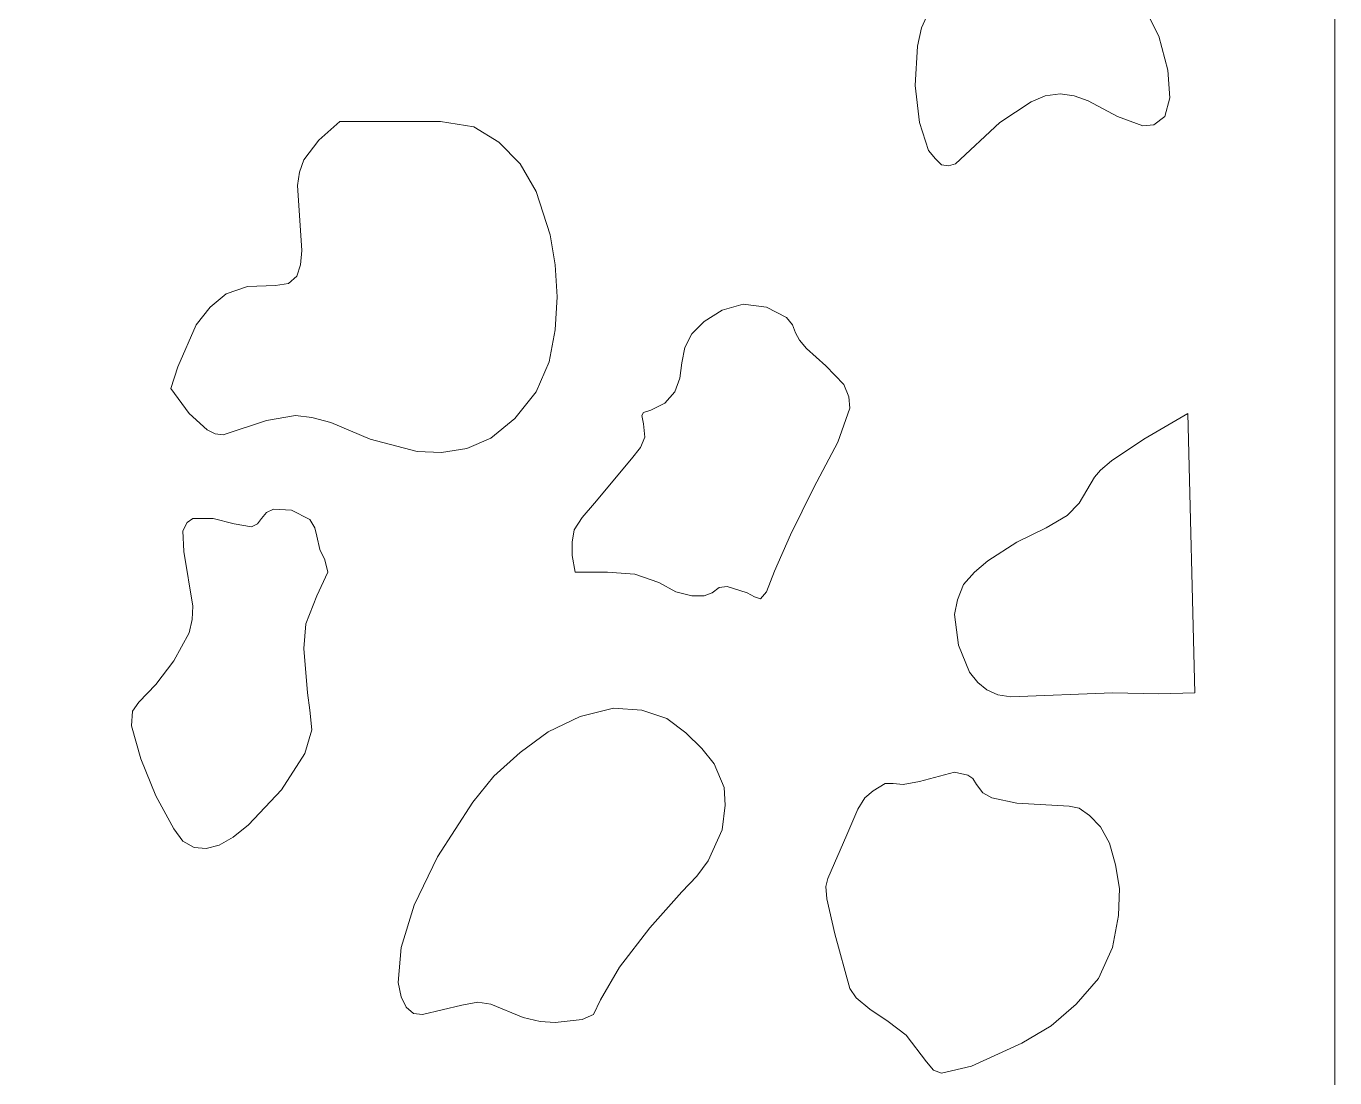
# Model space of a CAD drawing. Header units: centimetres. Extents: x 14.6 to 27.5, y -9.5 to 9.4.
# Drawn here: x 17.887 to 20.903, y -7.201 to -4.777 of the extents above; entities that cross this region are included whole.
import ezdxf

# ---------------------------------------------------------------- set-up
doc = ezdxf.new("R2010")
doc.units = ezdxf.units.CM
doc.header["$MEASUREMENT"] = 0
doc.layers.add('layer 1', color=7, linetype='Continuous')

msp = doc.modelspace()

# ---------------------------------------------------------------- linework, layer by layer
at = {"layer": 'layer 1', "color": 7, "lineweight": 9}
for points, knots in [([(20.90325, -9.49904), (20.90325, -9.49904), (14.60139, -9.50001), (14.60139, -9.50001), (14.60139, -9.50001), (14.60139, -9.50001), (14.60139, 9.40559), (14.60139, 9.40559), (14.60139, 9.40559), (14.60139, 9.40559), (20.90325, 9.40559), (20.90325, 9.40559), (20.90325, 9.40559), (20.90325, 9.40559), (20.90325, -9.49904), (20.90325, -9.49904)], [0, 0, 0, 0, 0.2, 0.2, 0.2, 0.2, 0.4, 0.4, 0.4, 0.4, 0.6, 0.6, 0.6, 0.6, 1, 1, 1, 1]), ([(20.02904, -5.09419), (20.02904, -5.09419), (20.13127, -4.99908), (20.13127, -4.99908), (20.13127, -4.99908), (20.13127, -4.99908), (20.20304, -4.95162), (20.20304, -4.95162), (20.20304, -4.95162), (20.20304, -4.95162), (20.2356, -4.93729), (20.2356, -4.93729), (20.2356, -4.93729), (20.2356, -4.93729), (20.27026, -4.93264), (20.27026, -4.93264), (20.27026, -4.93264), (20.27026, -4.93264), (20.30282, -4.93729), (20.30282, -4.93729), (20.30282, -4.93729), (20.30282, -4.93729), (20.33503, -4.9493), (20.33503, -4.9493), (20.33503, -4.9493), (20.33503, -4.9493), (20.4026, -4.98494), (20.4026, -4.98494), (20.4026, -4.98494), (20.4026, -4.98494), (20.46037, -5.00625), (20.46037, -5.00625), (20.46037, -5.00625), (20.46037, -5.00625), (20.48592, -5.00392), (20.48592, -5.00392), (20.48592, -5.00392), (20.48592, -5.00392), (20.51148, -4.98494), (20.51148, -4.98494), (20.51148, -4.98494), (20.51148, -4.98494), (20.52303, -4.94213), (20.52303, -4.94213), (20.52303, -4.94213), (20.52303, -4.94213), (20.51848, -4.87801), (20.51848, -4.87801), (20.51848, -4.87801), (20.51848, -4.87801), (20.49748, -4.79956), (20.49748, -4.79956), (20.49748, -4.79956), (20.49748, -4.79956), (20.45791, -4.72111), (20.45791, -4.72111), (20.45791, -4.72111), (20.45791, -4.72111), (20.40715, -4.6475), (20.40715, -4.6475), (20.40715, -4.6475), (20.40715, -4.6475), (20.37704, -4.61651), (20.37704, -4.61651), (20.37704, -4.61651), (20.37704, -4.61651), (20.34203, -4.59269), (20.34203, -4.59269), (20.34203, -4.59269), (20.34203, -4.59269), (20.30492, -4.57622), (20.30492, -4.57622), (20.30492, -4.57622), (20.30492, -4.57622), (20.26781, -4.56653), (20.26781, -4.56653), (20.26781, -4.56653), (20.26781, -4.56653), (20.22615, -4.57138), (20.22615, -4.57138), (20.22615, -4.57138), (20.22615, -4.57138), (20.18203, -4.58319), (20.18203, -4.58319), (20.18203, -4.58319), (20.18203, -4.58319), (20.10326, -4.62135), (20.10326, -4.62135), (20.10326, -4.62135), (20.10326, -4.62135), (20.04059, -4.65932), (20.04059, -4.65932), (20.04059, -4.65932), (20.04059, -4.65932), (19.99893, -4.69729), (19.99893, -4.69729), (19.99893, -4.69729), (19.99893, -4.69729), (19.96882, -4.74009), (19.96882, -4.74009), (19.96882, -4.74009), (19.96882, -4.74009), (19.95027, -4.78058), (19.95027, -4.78058), (19.95027, -4.78058), (19.95027, -4.78058), (19.94116, -4.82319), (19.94116, -4.82319), (19.94116, -4.82319), (19.94116, -4.82319), (19.93626, -4.91365), (19.93626, -4.91365), (19.93626, -4.91365), (19.93626, -4.91365), (19.94571, -4.99908), (19.94571, -4.99908), (19.94571, -4.99908), (19.94571, -4.99908), (19.96672, -5.06319), (19.96672, -5.06319), (19.96672, -5.06319), (19.96672, -5.06319), (19.98282, -5.08237), (19.98282, -5.08237), (19.98282, -5.08237), (19.98282, -5.08237), (19.99683, -5.09651), (19.99683, -5.09651), (19.99683, -5.09651), (19.99683, -5.09651), (20.01293, -5.09884), (20.01293, -5.09884), (20.01293, -5.09884), (20.01293, -5.09884), (20.02904, -5.09419), (20.02904, -5.09419)], [0, 0, 0, 0, 0.0285714, 0.0285714, 0.0285714, 0.0285714, 0.0571429, 0.0571429, 0.0571429, 0.0571429, 0.0857143, 0.0857143, 0.0857143, 0.0857143, 0.1142857, 0.1142857, 0.1142857, 0.1142857, 0.1428571, 0.1428571, 0.1428571, 0.1428571, 0.1714286, 0.1714286, 0.1714286, 0.1714286, 0.2, 0.2, 0.2, 0.2, 0.2285714, 0.2285714, 0.2285714, 0.2285714, 0.2571429, 0.2571429, 0.2571429, 0.2571429, 0.2857143, 0.2857143, 0.2857143, 0.2857143, 0.3142857, 0.3142857, 0.3142857, 0.3142857, 0.3428571, 0.3428571, 0.3428571, 0.3428571, 0.3714286, 0.3714286, 0.3714286, 0.3714286, 0.4, 0.4, 0.4, 0.4, 0.4285714, 0.4285714, 0.4285714, 0.4285714, 0.4571429, 0.4571429, 0.4571429, 0.4571429, 0.4857143, 0.4857143, 0.4857143, 0.4857143, 0.5142857, 0.5142857, 0.5142857, 0.5142857, 0.5428571, 0.5428571, 0.5428571, 0.5428571, 0.5714286, 0.5714286, 0.5714286, 0.5714286, 0.6, 0.6, 0.6, 0.6, 0.6285714, 0.6285714, 0.6285714, 0.6285714, 0.6571429, 0.6571429, 0.6571429, 0.6571429, 0.6857143, 0.6857143, 0.6857143, 0.6857143, 0.7142857, 0.7142857, 0.7142857, 0.7142857, 0.7428571, 0.7428571, 0.7428571, 0.7428571, 0.7714286, 0.7714286, 0.7714286, 0.7714286, 0.8, 0.8, 0.8, 0.8, 0.8285714, 0.8285714, 0.8285714, 0.8285714, 0.8571429, 0.8571429, 0.8571429, 0.8571429, 0.8857143, 0.8857143, 0.8857143, 0.8857143, 0.9142857, 0.9142857, 0.9142857, 0.9142857, 0.9428571, 0.9428571, 0.9428571, 0.9428571, 1, 1, 1, 1]), ([(18.34119, -5.71908), (18.34119, -5.71908), (18.44097, -5.68596), (18.44097, -5.68596), (18.44097, -5.68596), (18.44097, -5.68596), (18.50819, -5.67395), (18.50819, -5.67395), (18.50819, -5.67395), (18.50819, -5.67395), (18.5453, -5.67879), (18.5453, -5.67879), (18.5453, -5.67879), (18.5453, -5.67879), (18.58941, -5.6906), (18.58941, -5.6906), (18.58941, -5.6906), (18.58941, -5.6906), (18.67974, -5.72877), (18.67974, -5.72877), (18.67974, -5.72877), (18.67974, -5.72877), (18.78862, -5.75724), (18.78862, -5.75724), (18.78862, -5.75724), (18.78862, -5.75724), (18.84429, -5.75956), (18.84429, -5.75956), (18.84429, -5.75956), (18.84429, -5.75956), (18.90241, -5.75007), (18.90241, -5.75007), (18.90241, -5.75007), (18.90241, -5.75007), (18.95807, -5.72625), (18.95807, -5.72625), (18.95807, -5.72625), (18.95807, -5.72625), (19.01374, -5.68111), (19.01374, -5.68111), (19.01374, -5.68111), (19.01374, -5.68111), (19.0624, -5.61932), (19.0624, -5.61932), (19.0624, -5.61932), (19.0624, -5.61932), (19.09251, -5.55036), (19.09251, -5.55036), (19.09251, -5.55036), (19.09251, -5.55036), (19.10652, -5.47675), (19.10652, -5.47675), (19.10652, -5.47675), (19.10652, -5.47675), (19.11107, -5.40082), (19.11107, -5.40082), (19.11107, -5.40082), (19.11107, -5.40082), (19.10652, -5.32702), (19.10652, -5.32702), (19.10652, -5.32702), (19.10652, -5.32702), (19.09461, -5.25806), (19.09461, -5.25806), (19.09461, -5.25806), (19.09461, -5.25806), (19.0624, -5.1583), (19.0624, -5.1583), (19.0624, -5.1583), (19.0624, -5.1583), (19.02529, -5.09419), (19.02529, -5.09419), (19.02529, -5.09419), (19.02529, -5.09419), (18.97663, -5.04421), (18.97663, -5.04421), (18.97663, -5.04421), (18.97663, -5.04421), (18.91851, -5.00857), (18.91851, -5.00857), (18.91851, -5.00857), (18.91851, -5.00857), (18.84219, -4.99675), (18.84219, -4.99675), (18.84219, -4.99675), (18.84219, -4.99675), (18.61007, -4.99675), (18.61007, -4.99675), (18.61007, -4.99675), (18.61007, -4.99675), (18.59642, -5.00857), (18.59642, -5.00857), (18.59642, -5.00857), (18.59642, -5.00857), (18.56141, -5.03956), (18.56141, -5.03956), (18.56141, -5.03956), (18.56141, -5.03956), (18.52675, -5.0847), (18.52675, -5.0847), (18.52675, -5.0847), (18.52675, -5.0847), (18.51729, -5.11317), (18.51729, -5.11317), (18.51729, -5.11317), (18.51729, -5.11317), (18.51274, -5.14416), (18.51274, -5.14416), (18.51274, -5.14416), (18.51274, -5.14416), (18.52219, -5.2937), (18.52219, -5.2937), (18.52219, -5.2937), (18.52219, -5.2937), (18.51974, -5.32702), (18.51974, -5.32702), (18.51974, -5.32702), (18.51974, -5.32702), (18.51064, -5.35317), (18.51064, -5.35317), (18.51064, -5.35317), (18.51064, -5.35317), (18.49209, -5.36983), (18.49209, -5.36983), (18.49209, -5.36983), (18.49209, -5.36983), (18.46163, -5.37467), (18.46163, -5.37467), (18.46163, -5.37467), (18.46163, -5.37467), (18.39686, -5.377), (18.39686, -5.377), (18.39686, -5.377), (18.39686, -5.377), (18.34819, -5.39365), (18.34819, -5.39365), (18.34819, -5.39365), (18.34819, -5.39365), (18.31108, -5.42445), (18.31108, -5.42445), (18.31108, -5.42445), (18.31108, -5.42445), (18.27852, -5.46494), (18.27852, -5.46494), (18.27852, -5.46494), (18.27852, -5.46494), (18.23686, -5.56237), (18.23686, -5.56237), (18.23686, -5.56237), (18.23686, -5.56237), (18.22076, -5.61215), (18.22076, -5.61215), (18.22076, -5.61215), (18.22076, -5.61215), (18.26242, -5.6693), (18.26242, -5.6693), (18.26242, -5.6693), (18.26242, -5.6693), (18.30408, -5.70726), (18.30408, -5.70726), (18.30408, -5.70726), (18.30408, -5.70726), (18.32264, -5.71676), (18.32264, -5.71676), (18.32264, -5.71676), (18.32264, -5.71676), (18.34119, -5.71908), (18.34119, -5.71908)], [0, 0, 0, 0, 0.0232558, 0.0232558, 0.0232558, 0.0232558, 0.0465116, 0.0465116, 0.0465116, 0.0465116, 0.0697674, 0.0697674, 0.0697674, 0.0697674, 0.0930233, 0.0930233, 0.0930233, 0.0930233, 0.1162791, 0.1162791, 0.1162791, 0.1162791, 0.1395349, 0.1395349, 0.1395349, 0.1395349, 0.1627907, 0.1627907, 0.1627907, 0.1627907, 0.1860465, 0.1860465, 0.1860465, 0.1860465, 0.2093023, 0.2093023, 0.2093023, 0.2093023, 0.2325581, 0.2325581, 0.2325581, 0.2325581, 0.255814, 0.255814, 0.255814, 0.255814, 0.2790698, 0.2790698, 0.2790698, 0.2790698, 0.3023256, 0.3023256, 0.3023256, 0.3023256, 0.3255814, 0.3255814, 0.3255814, 0.3255814, 0.3488372, 0.3488372, 0.3488372, 0.3488372, 0.372093, 0.372093, 0.372093, 0.372093, 0.3953488, 0.3953488, 0.3953488, 0.3953488, 0.4186047, 0.4186047, 0.4186047, 0.4186047, 0.4418605, 0.4418605, 0.4418605, 0.4418605, 0.4651163, 0.4651163, 0.4651163, 0.4651163, 0.4883721, 0.4883721, 0.4883721, 0.4883721, 0.5116279, 0.5116279, 0.5116279, 0.5116279, 0.5348837, 0.5348837, 0.5348837, 0.5348837, 0.5581395, 0.5581395, 0.5581395, 0.5581395, 0.5813953, 0.5813953, 0.5813953, 0.5813953, 0.6046512, 0.6046512, 0.6046512, 0.6046512, 0.627907, 0.627907, 0.627907, 0.627907, 0.6511628, 0.6511628, 0.6511628, 0.6511628, 0.6744186, 0.6744186, 0.6744186, 0.6744186, 0.6976744, 0.6976744, 0.6976744, 0.6976744, 0.7209302, 0.7209302, 0.7209302, 0.7209302, 0.744186, 0.744186, 0.744186, 0.744186, 0.7674419, 0.7674419, 0.7674419, 0.7674419, 0.7906977, 0.7906977, 0.7906977, 0.7906977, 0.8139535, 0.8139535, 0.8139535, 0.8139535, 0.8372093, 0.8372093, 0.8372093, 0.8372093, 0.8604651, 0.8604651, 0.8604651, 0.8604651, 0.8837209, 0.8837209, 0.8837209, 0.8837209, 0.9069767, 0.9069767, 0.9069767, 0.9069767, 0.9302326, 0.9302326, 0.9302326, 0.9302326, 0.9534884, 0.9534884, 0.9534884, 0.9534884, 1, 1, 1, 1]), ([(19.15273, -6.03521), (19.15273, -6.03521), (19.22695, -6.03521), (19.22695, -6.03521), (19.22695, -6.03521), (19.22695, -6.03521), (19.28962, -6.04005), (19.28962, -6.04005), (19.28962, -6.04005), (19.28962, -6.04005), (19.34529, -6.05903), (19.34529, -6.05903), (19.34529, -6.05903), (19.34529, -6.05903), (19.3845, -6.08034), (19.3845, -6.08034), (19.3845, -6.08034), (19.3845, -6.08034), (19.42161, -6.08983), (19.42161, -6.08983), (19.42161, -6.08983), (19.42161, -6.08983), (19.44962, -6.08983), (19.44962, -6.08983), (19.44962, -6.08983), (19.44962, -6.08983), (19.46817, -6.08266), (19.46817, -6.08266), (19.46817, -6.08266), (19.46817, -6.08266), (19.48428, -6.07085), (19.48428, -6.07085), (19.48428, -6.07085), (19.48428, -6.07085), (19.50283, -6.06852), (19.50283, -6.06852), (19.50283, -6.06852), (19.50283, -6.06852), (19.54905, -6.08266), (19.54905, -6.08266), (19.54905, -6.08266), (19.54905, -6.08266), (19.5655, -6.09235), (19.5655, -6.09235), (19.5655, -6.09235), (19.5655, -6.09235), (19.57951, -6.097), (19.57951, -6.097), (19.57951, -6.097), (19.57951, -6.097), (19.59316, -6.08034), (19.59316, -6.08034), (19.59316, -6.08034), (19.59316, -6.08034), (19.61172, -6.03288), (19.61172, -6.03288), (19.61172, -6.03288), (19.61172, -6.03288), (19.64883, -5.94959), (19.64883, -5.94959), (19.64883, -5.94959), (19.64883, -5.94959), (19.70239, -5.84034), (19.70239, -5.84034), (19.70239, -5.84034), (19.70239, -5.84034), (19.75771, -5.73574), (19.75771, -5.73574), (19.75771, -5.73574), (19.75771, -5.73574), (19.78572, -5.65729), (19.78572, -5.65729), (19.78572, -5.65729), (19.78572, -5.65729), (19.78327, -5.63133), (19.78327, -5.63133), (19.78327, -5.63133), (19.78327, -5.63133), (19.77171, -5.60266), (19.77171, -5.60266), (19.77171, -5.60266), (19.77171, -5.60266), (19.73005, -5.56005), (19.73005, -5.56005), (19.73005, -5.56005), (19.73005, -5.56005), (19.68594, -5.51956), (19.68594, -5.51956), (19.68594, -5.51956), (19.68594, -5.51956), (19.66983, -5.50058), (19.66983, -5.50058), (19.66983, -5.50058), (19.66983, -5.50058), (19.66038, -5.48392), (19.66038, -5.48392), (19.66038, -5.48392), (19.66038, -5.48392), (19.65338, -5.46494), (19.65338, -5.46494), (19.65338, -5.46494), (19.65338, -5.46494), (19.63972, -5.44828), (19.63972, -5.44828), (19.63972, -5.44828), (19.63972, -5.44828), (19.59316, -5.42445), (19.59316, -5.42445), (19.59316, -5.42445), (19.59316, -5.42445), (19.53994, -5.41729), (19.53994, -5.41729), (19.53994, -5.41729), (19.53994, -5.41729), (19.49128, -5.43162), (19.49128, -5.43162), (19.49128, -5.43162), (19.49128, -5.43162), (19.44962, -5.45777), (19.44962, -5.45777), (19.44962, -5.45777), (19.44962, -5.45777), (19.42161, -5.48625), (19.42161, -5.48625), (19.42161, -5.48625), (19.42161, -5.48625), (19.4055, -5.51724), (19.4055, -5.51724), (19.4055, -5.51724), (19.4055, -5.51724), (19.3985, -5.55288), (19.3985, -5.55288), (19.3985, -5.55288), (19.3985, -5.55288), (19.39395, -5.58852), (19.39395, -5.58852), (19.39395, -5.58852), (19.39395, -5.58852), (19.3824, -5.61932), (19.3824, -5.61932), (19.3824, -5.61932), (19.3824, -5.61932), (19.35894, -5.64547), (19.35894, -5.64547), (19.35894, -5.64547), (19.35894, -5.64547), (19.32673, -5.66213), (19.32673, -5.66213), (19.32673, -5.66213), (19.32673, -5.66213), (19.31028, -5.66697), (19.31028, -5.66697), (19.31028, -5.66697), (19.31028, -5.66697), (19.30573, -5.67395), (19.30573, -5.67395), (19.30573, -5.67395), (19.30573, -5.67395), (19.31028, -5.69312), (19.31028, -5.69312), (19.31028, -5.69312), (19.31028, -5.69312), (19.31273, -5.72392), (19.31273, -5.72392), (19.31273, -5.72392), (19.31273, -5.72392), (19.30327, -5.74775), (19.30327, -5.74775), (19.30327, -5.74775), (19.30327, -5.74775), (19.28262, -5.7739), (19.28262, -5.7739), (19.28262, -5.7739), (19.28262, -5.7739), (19.19684, -5.87598), (19.19684, -5.87598), (19.19684, -5.87598), (19.19684, -5.87598), (19.16883, -5.9093), (19.16883, -5.9093), (19.16883, -5.9093), (19.16883, -5.9093), (19.15028, -5.93777), (19.15028, -5.93777), (19.15028, -5.93777), (19.15028, -5.93777), (19.14573, -5.96625), (19.14573, -5.96625), (19.14573, -5.96625), (19.14573, -5.96625), (19.14573, -5.99724), (19.14573, -5.99724), (19.14573, -5.99724), (19.14573, -5.99724), (19.15273, -6.03521), (19.15273, -6.03521)], [0, 0, 0, 0, 0.02, 0.02, 0.02, 0.02, 0.04, 0.04, 0.04, 0.04, 0.06, 0.06, 0.06, 0.06, 0.08, 0.08, 0.08, 0.08, 0.1, 0.1, 0.1, 0.1, 0.12, 0.12, 0.12, 0.12, 0.14, 0.14, 0.14, 0.14, 0.16, 0.16, 0.16, 0.16, 0.18, 0.18, 0.18, 0.18, 0.2, 0.2, 0.2, 0.2, 0.22, 0.22, 0.22, 0.22, 0.24, 0.24, 0.24, 0.24, 0.26, 0.26, 0.26, 0.26, 0.28, 0.28, 0.28, 0.28, 0.3, 0.3, 0.3, 0.3, 0.32, 0.32, 0.32, 0.32, 0.34, 0.34, 0.34, 0.34, 0.36, 0.36, 0.36, 0.36, 0.38, 0.38, 0.38, 0.38, 0.4, 0.4, 0.4, 0.4, 0.42, 0.42, 0.42, 0.42, 0.44, 0.44, 0.44, 0.44, 0.46, 0.46, 0.46, 0.46, 0.48, 0.48, 0.48, 0.48, 0.5, 0.5, 0.5, 0.5, 0.52, 0.52, 0.52, 0.52, 0.54, 0.54, 0.54, 0.54, 0.56, 0.56, 0.56, 0.56, 0.58, 0.58, 0.58, 0.58, 0.6, 0.6, 0.6, 0.6, 0.62, 0.62, 0.62, 0.62, 0.64, 0.64, 0.64, 0.64, 0.66, 0.66, 0.66, 0.66, 0.68, 0.68, 0.68, 0.68, 0.7, 0.7, 0.7, 0.7, 0.72, 0.72, 0.72, 0.72, 0.74, 0.74, 0.74, 0.74, 0.76, 0.76, 0.76, 0.76, 0.78, 0.78, 0.78, 0.78, 0.8, 0.8, 0.8, 0.8, 0.82, 0.82, 0.82, 0.82, 0.84, 0.84, 0.84, 0.84, 0.86, 0.86, 0.86, 0.86, 0.88, 0.88, 0.88, 0.88, 0.9, 0.9, 0.9, 0.9, 0.92, 0.92, 0.92, 0.92, 0.94, 0.94, 0.94, 0.94, 0.96, 0.96, 0.96, 0.96, 1, 1, 1, 1]), ([(20.5808, -6.31317), (20.5808, -6.31317), (20.5647, -5.6693), (20.5647, -5.6693), (20.5647, -5.6693), (20.5647, -5.6693), (20.46282, -5.72877), (20.46282, -5.72877), (20.46282, -5.72877), (20.46282, -5.72877), (20.38859, -5.77855), (20.38859, -5.77855), (20.38859, -5.77855), (20.38859, -5.77855), (20.36304, -5.80005), (20.36304, -5.80005), (20.36304, -5.80005), (20.36304, -5.80005), (20.34903, -5.81651), (20.34903, -5.81651), (20.34903, -5.81651), (20.34903, -5.81651), (20.31437, -5.87598), (20.31437, -5.87598), (20.31437, -5.87598), (20.31437, -5.87598), (20.28636, -5.90445), (20.28636, -5.90445), (20.28636, -5.90445), (20.28636, -5.90445), (20.2377, -5.93312), (20.2377, -5.93312), (20.2377, -5.93312), (20.2377, -5.93312), (20.17048, -5.96625), (20.17048, -5.96625), (20.17048, -5.96625), (20.17048, -5.96625), (20.10326, -6.00906), (20.10326, -6.00906), (20.10326, -6.00906), (20.10326, -6.00906), (20.07315, -6.03521), (20.07315, -6.03521), (20.07315, -6.03521), (20.07315, -6.03521), (20.04759, -6.06368), (20.04759, -6.06368), (20.04759, -6.06368), (20.04759, -6.06368), (20.03394, -6.09932), (20.03394, -6.09932), (20.03394, -6.09932), (20.03394, -6.09932), (20.02694, -6.13264), (20.02694, -6.13264), (20.02694, -6.13264), (20.02694, -6.13264), (20.03604, -6.20392), (20.03604, -6.20392), (20.03604, -6.20392), (20.03604, -6.20392), (20.0616, -6.26571), (20.0616, -6.26571), (20.0616, -6.26571), (20.0616, -6.26571), (20.08015, -6.28954), (20.08015, -6.28954), (20.08015, -6.28954), (20.08015, -6.28954), (20.10116, -6.3062), (20.10116, -6.3062), (20.10116, -6.3062), (20.10116, -6.3062), (20.12637, -6.31801), (20.12637, -6.31801), (20.12637, -6.31801), (20.12637, -6.31801), (20.15683, -6.32286), (20.15683, -6.32286), (20.15683, -6.32286), (20.15683, -6.32286), (20.39069, -6.31317), (20.39069, -6.31317), (20.39069, -6.31317), (20.39069, -6.31317), (20.49748, -6.31569), (20.49748, -6.31569), (20.49748, -6.31569), (20.49748, -6.31569), (20.5808, -6.31317), (20.5808, -6.31317)], [0, 0, 0, 0, 0.0416667, 0.0416667, 0.0416667, 0.0416667, 0.0833333, 0.0833333, 0.0833333, 0.0833333, 0.125, 0.125, 0.125, 0.125, 0.1666667, 0.1666667, 0.1666667, 0.1666667, 0.2083333, 0.2083333, 0.2083333, 0.2083333, 0.25, 0.25, 0.25, 0.25, 0.2916667, 0.2916667, 0.2916667, 0.2916667, 0.3333333, 0.3333333, 0.3333333, 0.3333333, 0.375, 0.375, 0.375, 0.375, 0.4166667, 0.4166667, 0.4166667, 0.4166667, 0.4583333, 0.4583333, 0.4583333, 0.4583333, 0.5, 0.5, 0.5, 0.5, 0.5416667, 0.5416667, 0.5416667, 0.5416667, 0.5833333, 0.5833333, 0.5833333, 0.5833333, 0.625, 0.625, 0.625, 0.625, 0.6666667, 0.6666667, 0.6666667, 0.6666667, 0.7083333, 0.7083333, 0.7083333, 0.7083333, 0.75, 0.75, 0.75, 0.75, 0.7916667, 0.7916667, 0.7916667, 0.7916667, 0.8333333, 0.8333333, 0.8333333, 0.8333333, 0.875, 0.875, 0.875, 0.875, 0.9166667, 0.9166667, 0.9166667, 0.9166667, 1, 1, 1, 1]), ([(18.27152, -5.91162), (18.27152, -5.91162), (18.31808, -5.91162), (18.31808, -5.91162), (18.31808, -5.91162), (18.31808, -5.91162), (18.36675, -5.92363), (18.36675, -5.92363), (18.36675, -5.92363), (18.36675, -5.92363), (18.40631, -5.9306), (18.40631, -5.9306), (18.40631, -5.9306), (18.40631, -5.9306), (18.41996, -5.92363), (18.41996, -5.92363), (18.41996, -5.92363), (18.41996, -5.92363), (18.42942, -5.91162), (18.42942, -5.91162), (18.42942, -5.91162), (18.42942, -5.91162), (18.44097, -5.89748), (18.44097, -5.89748), (18.44097, -5.89748), (18.44097, -5.89748), (18.45708, -5.89031), (18.45708, -5.89031), (18.45708, -5.89031), (18.45708, -5.89031), (18.49874, -5.89264), (18.49874, -5.89264), (18.49874, -5.89264), (18.49874, -5.89264), (18.54075, -5.91395), (18.54075, -5.91395), (18.54075, -5.91395), (18.54075, -5.91395), (18.5523, -5.93312), (18.5523, -5.93312), (18.5523, -5.93312), (18.5523, -5.93312), (18.55685, -5.95211), (18.55685, -5.95211), (18.55685, -5.95211), (18.55685, -5.95211), (18.56386, -5.98291), (18.56386, -5.98291), (18.56386, -5.98291), (18.56386, -5.98291), (18.57541, -6.00673), (18.57541, -6.00673), (18.57541, -6.00673), (18.57541, -6.00673), (18.58241, -6.03521), (18.58241, -6.03521), (18.58241, -6.03521), (18.58241, -6.03521), (18.55685, -6.08983), (18.55685, -6.08983), (18.55685, -6.08983), (18.55685, -6.08983), (18.5313, -6.15414), (18.5313, -6.15414), (18.5313, -6.15414), (18.5313, -6.15414), (18.52675, -6.21109), (18.52675, -6.21109), (18.52675, -6.21109), (18.52675, -6.21109), (18.53585, -6.31317), (18.53585, -6.31317), (18.53585, -6.31317), (18.53585, -6.31317), (18.54075, -6.35366), (18.54075, -6.35366), (18.54075, -6.35366), (18.54075, -6.35366), (18.5453, -6.39879), (18.5453, -6.39879), (18.5453, -6.39879), (18.5453, -6.39879), (18.5292, -6.45341), (18.5292, -6.45341), (18.5292, -6.45341), (18.5292, -6.45341), (18.47563, -6.53671), (18.47563, -6.53671), (18.47563, -6.53671), (18.47563, -6.53671), (18.39931, -6.61748), (18.39931, -6.61748), (18.39931, -6.61748), (18.39931, -6.61748), (18.3643, -6.64596), (18.3643, -6.64596), (18.3643, -6.64596), (18.3643, -6.64596), (18.33209, -6.66494), (18.33209, -6.66494), (18.33209, -6.66494), (18.33209, -6.66494), (18.30198, -6.67211), (18.30198, -6.67211), (18.30198, -6.67211), (18.30198, -6.67211), (18.27397, -6.66978), (18.27397, -6.66978), (18.27397, -6.66978), (18.27397, -6.66978), (18.24841, -6.65545), (18.24841, -6.65545), (18.24841, -6.65545), (18.24841, -6.65545), (18.22776, -6.62697), (18.22776, -6.62697), (18.22776, -6.62697), (18.22776, -6.62697), (18.18575, -6.55085), (18.18575, -6.55085), (18.18575, -6.55085), (18.18575, -6.55085), (18.15109, -6.46542), (18.15109, -6.46542), (18.15109, -6.46542), (18.15109, -6.46542), (18.13008, -6.3893), (18.13008, -6.3893), (18.13008, -6.3893), (18.13008, -6.3893), (18.13253, -6.35598), (18.13253, -6.35598), (18.13253, -6.35598), (18.13253, -6.35598), (18.14653, -6.33467), (18.14653, -6.33467), (18.14653, -6.33467), (18.14653, -6.33467), (18.18575, -6.29419), (18.18575, -6.29419), (18.18575, -6.29419), (18.18575, -6.29419), (18.22776, -6.23956), (18.22776, -6.23956), (18.22776, -6.23956), (18.22776, -6.23956), (18.26242, -6.17545), (18.26242, -6.17545), (18.26242, -6.17545), (18.26242, -6.17545), (18.26942, -6.14446), (18.26942, -6.14446), (18.26942, -6.14446), (18.26942, -6.14446), (18.27152, -6.11366), (18.27152, -6.11366), (18.27152, -6.11366), (18.27152, -6.11366), (18.25086, -5.98775), (18.25086, -5.98775), (18.25086, -5.98775), (18.25086, -5.98775), (18.24841, -5.9401), (18.24841, -5.9401), (18.24841, -5.9401), (18.24841, -5.9401), (18.25787, -5.92111), (18.25787, -5.92111), (18.25787, -5.92111), (18.25787, -5.92111), (18.27152, -5.91162), (18.27152, -5.91162)], [0, 0, 0, 0, 0.0227273, 0.0227273, 0.0227273, 0.0227273, 0.0454545, 0.0454545, 0.0454545, 0.0454545, 0.0681818, 0.0681818, 0.0681818, 0.0681818, 0.0909091, 0.0909091, 0.0909091, 0.0909091, 0.1136364, 0.1136364, 0.1136364, 0.1136364, 0.1363636, 0.1363636, 0.1363636, 0.1363636, 0.1590909, 0.1590909, 0.1590909, 0.1590909, 0.1818182, 0.1818182, 0.1818182, 0.1818182, 0.2045455, 0.2045455, 0.2045455, 0.2045455, 0.2272727, 0.2272727, 0.2272727, 0.2272727, 0.25, 0.25, 0.25, 0.25, 0.2727273, 0.2727273, 0.2727273, 0.2727273, 0.2954545, 0.2954545, 0.2954545, 0.2954545, 0.3181818, 0.3181818, 0.3181818, 0.3181818, 0.3409091, 0.3409091, 0.3409091, 0.3409091, 0.3636364, 0.3636364, 0.3636364, 0.3636364, 0.3863636, 0.3863636, 0.3863636, 0.3863636, 0.4090909, 0.4090909, 0.4090909, 0.4090909, 0.4318182, 0.4318182, 0.4318182, 0.4318182, 0.4545455, 0.4545455, 0.4545455, 0.4545455, 0.4772727, 0.4772727, 0.4772727, 0.4772727, 0.5, 0.5, 0.5, 0.5, 0.5227273, 0.5227273, 0.5227273, 0.5227273, 0.5454545, 0.5454545, 0.5454545, 0.5454545, 0.5681818, 0.5681818, 0.5681818, 0.5681818, 0.5909091, 0.5909091, 0.5909091, 0.5909091, 0.6136364, 0.6136364, 0.6136364, 0.6136364, 0.6363636, 0.6363636, 0.6363636, 0.6363636, 0.6590909, 0.6590909, 0.6590909, 0.6590909, 0.6818182, 0.6818182, 0.6818182, 0.6818182, 0.7045455, 0.7045455, 0.7045455, 0.7045455, 0.7272727, 0.7272727, 0.7272727, 0.7272727, 0.75, 0.75, 0.75, 0.75, 0.7727273, 0.7727273, 0.7727273, 0.7727273, 0.7954545, 0.7954545, 0.7954545, 0.7954545, 0.8181818, 0.8181818, 0.8181818, 0.8181818, 0.8409091, 0.8409091, 0.8409091, 0.8409091, 0.8636364, 0.8636364, 0.8636364, 0.8636364, 0.8863636, 0.8863636, 0.8863636, 0.8863636, 0.9090909, 0.9090909, 0.9090909, 0.9090909, 0.9318182, 0.9318182, 0.9318182, 0.9318182, 0.9545455, 0.9545455, 0.9545455, 0.9545455, 1, 1, 1, 1]), ([(19.19439, -7.05467), (19.19439, -7.05467), (19.21085, -7.02136), (19.21085, -7.02136), (19.21085, -7.02136), (19.21085, -7.02136), (19.25461, -6.94542), (19.25461, -6.94542), (19.25461, -6.94542), (19.25461, -6.94542), (19.32428, -6.85516), (19.32428, -6.85516), (19.32428, -6.85516), (19.32428, -6.85516), (19.3985, -6.77187), (19.3985, -6.77187), (19.3985, -6.77187), (19.3985, -6.77187), (19.43316, -6.73622), (19.43316, -6.73622), (19.43316, -6.73622), (19.43316, -6.73622), (19.45872, -6.70058), (19.45872, -6.70058), (19.45872, -6.70058), (19.45872, -6.70058), (19.49128, -6.6293), (19.49128, -6.6293), (19.49128, -6.6293), (19.49128, -6.6293), (19.49828, -6.57235), (19.49828, -6.57235), (19.49828, -6.57235), (19.49828, -6.57235), (19.49583, -6.53186), (19.49583, -6.53186), (19.49583, -6.53186), (19.49583, -6.53186), (19.47272, -6.47724), (19.47272, -6.47724), (19.47272, -6.47724), (19.47272, -6.47724), (19.44472, -6.4416), (19.44472, -6.4416), (19.44472, -6.4416), (19.44472, -6.4416), (19.40761, -6.40596), (19.40761, -6.40596), (19.40761, -6.40596), (19.40761, -6.40596), (19.36384, -6.37264), (19.36384, -6.37264), (19.36384, -6.37264), (19.36384, -6.37264), (19.30573, -6.35366), (19.30573, -6.35366), (19.30573, -6.35366), (19.30573, -6.35366), (19.24096, -6.34901), (19.24096, -6.34901), (19.24096, -6.34901), (19.24096, -6.34901), (19.16428, -6.36799), (19.16428, -6.36799), (19.16428, -6.36799), (19.16428, -6.36799), (19.09006, -6.40363), (19.09006, -6.40363), (19.09006, -6.40363), (19.09006, -6.40363), (19.02529, -6.45109), (19.02529, -6.45109), (19.02529, -6.45109), (19.02529, -6.45109), (18.96507, -6.50571), (18.96507, -6.50571), (18.96507, -6.50571), (18.96507, -6.50571), (18.91641, -6.56518), (18.91641, -6.56518), (18.91641, -6.56518), (18.91641, -6.56518), (18.83519, -6.69109), (18.83519, -6.69109), (18.83519, -6.69109), (18.83519, -6.69109), (18.78162, -6.80286), (18.78162, -6.80286), (18.78162, -6.80286), (18.78162, -6.80286), (18.75151, -6.90029), (18.75151, -6.90029), (18.75151, -6.90029), (18.75151, -6.90029), (18.74451, -6.98107), (18.74451, -6.98107), (18.74451, -6.98107), (18.74451, -6.98107), (18.75151, -7.01438), (18.75151, -7.01438), (18.75151, -7.01438), (18.75151, -7.01438), (18.76307, -7.03802), (18.76307, -7.03802), (18.76307, -7.03802), (18.76307, -7.03802), (18.77952, -7.05235), (18.77952, -7.05235), (18.77952, -7.05235), (18.77952, -7.05235), (18.80018, -7.05467), (18.80018, -7.05467), (18.80018, -7.05467), (18.80018, -7.05467), (18.89085, -7.03337), (18.89085, -7.03337), (18.89085, -7.03337), (18.89085, -7.03337), (18.92796, -7.0262), (18.92796, -7.0262), (18.92796, -7.0262), (18.92796, -7.0262), (18.95807, -7.03085), (18.95807, -7.03085), (18.95807, -7.03085), (18.95807, -7.03085), (19.03229, -7.06184), (19.03229, -7.06184), (19.03229, -7.06184), (19.03229, -7.06184), (19.07151, -7.07133), (19.07151, -7.07133), (19.07151, -7.07133), (19.07151, -7.07133), (19.10652, -7.07366), (19.10652, -7.07366), (19.10652, -7.07366), (19.10652, -7.07366), (19.16883, -7.06649), (19.16883, -7.06649), (19.16883, -7.06649), (19.16883, -7.06649), (19.19439, -7.05467), (19.19439, -7.05467)], [0, 0, 0, 0, 0.027027, 0.027027, 0.027027, 0.027027, 0.0540541, 0.0540541, 0.0540541, 0.0540541, 0.0810811, 0.0810811, 0.0810811, 0.0810811, 0.1081081, 0.1081081, 0.1081081, 0.1081081, 0.1351351, 0.1351351, 0.1351351, 0.1351351, 0.1621622, 0.1621622, 0.1621622, 0.1621622, 0.1891892, 0.1891892, 0.1891892, 0.1891892, 0.2162162, 0.2162162, 0.2162162, 0.2162162, 0.2432432, 0.2432432, 0.2432432, 0.2432432, 0.2702703, 0.2702703, 0.2702703, 0.2702703, 0.2972973, 0.2972973, 0.2972973, 0.2972973, 0.3243243, 0.3243243, 0.3243243, 0.3243243, 0.3513514, 0.3513514, 0.3513514, 0.3513514, 0.3783784, 0.3783784, 0.3783784, 0.3783784, 0.4054054, 0.4054054, 0.4054054, 0.4054054, 0.4324324, 0.4324324, 0.4324324, 0.4324324, 0.4594595, 0.4594595, 0.4594595, 0.4594595, 0.4864865, 0.4864865, 0.4864865, 0.4864865, 0.5135135, 0.5135135, 0.5135135, 0.5135135, 0.5405405, 0.5405405, 0.5405405, 0.5405405, 0.5675676, 0.5675676, 0.5675676, 0.5675676, 0.5945946, 0.5945946, 0.5945946, 0.5945946, 0.6216216, 0.6216216, 0.6216216, 0.6216216, 0.6486486, 0.6486486, 0.6486486, 0.6486486, 0.6756757, 0.6756757, 0.6756757, 0.6756757, 0.7027027, 0.7027027, 0.7027027, 0.7027027, 0.7297297, 0.7297297, 0.7297297, 0.7297297, 0.7567568, 0.7567568, 0.7567568, 0.7567568, 0.7837838, 0.7837838, 0.7837838, 0.7837838, 0.8108108, 0.8108108, 0.8108108, 0.8108108, 0.8378378, 0.8378378, 0.8378378, 0.8378378, 0.8648649, 0.8648649, 0.8648649, 0.8648649, 0.8918919, 0.8918919, 0.8918919, 0.8918919, 0.9189189, 0.9189189, 0.9189189, 0.9189189, 0.9459459, 0.9459459, 0.9459459, 0.9459459, 1, 1, 1, 1]), ([(19.99683, -7.19007), (19.99683, -7.19007), (20.06615, -7.17361), (20.06615, -7.17361), (20.06615, -7.17361), (20.06615, -7.17361), (20.18203, -7.12131), (20.18203, -7.12131), (20.18203, -7.12131), (20.18203, -7.12131), (20.24925, -7.08082), (20.24925, -7.08082), (20.24925, -7.08082), (20.24925, -7.08082), (20.30737, -7.03085), (20.30737, -7.03085), (20.30737, -7.03085), (20.30737, -7.03085), (20.35849, -6.97158), (20.35849, -6.97158), (20.35849, -6.97158), (20.35849, -6.97158), (20.39069, -6.90029), (20.39069, -6.90029), (20.39069, -6.90029), (20.39069, -6.90029), (20.4047, -6.82649), (20.4047, -6.82649), (20.4047, -6.82649), (20.4047, -6.82649), (20.40715, -6.7647), (20.40715, -6.7647), (20.40715, -6.7647), (20.40715, -6.7647), (20.3977, -6.71007), (20.3977, -6.71007), (20.3977, -6.71007), (20.3977, -6.71007), (20.38404, -6.66029), (20.38404, -6.66029), (20.38404, -6.66029), (20.38404, -6.66029), (20.36304, -6.62213), (20.36304, -6.62213), (20.36304, -6.62213), (20.36304, -6.62213), (20.33748, -6.59598), (20.33748, -6.59598), (20.33748, -6.59598), (20.33748, -6.59598), (20.31437, -6.57952), (20.31437, -6.57952), (20.31437, -6.57952), (20.31437, -6.57952), (20.29127, -6.57467), (20.29127, -6.57467), (20.29127, -6.57467), (20.29127, -6.57467), (20.17048, -6.56751), (20.17048, -6.56751), (20.17048, -6.56751), (20.17048, -6.56751), (20.11271, -6.55569), (20.11271, -6.55569), (20.11271, -6.55569), (20.11271, -6.55569), (20.09171, -6.54387), (20.09171, -6.54387), (20.09171, -6.54387), (20.09171, -6.54387), (20.0777, -6.5247), (20.0777, -6.5247), (20.0777, -6.5247), (20.0777, -6.5247), (20.0686, -6.51056), (20.0686, -6.51056), (20.0686, -6.51056), (20.0686, -6.51056), (20.05705, -6.50339), (20.05705, -6.50339), (20.05705, -6.50339), (20.05705, -6.50339), (20.02694, -6.49622), (20.02694, -6.49622), (20.02694, -6.49622), (20.02694, -6.49622), (19.94571, -6.51772), (19.94571, -6.51772), (19.94571, -6.51772), (19.94571, -6.51772), (19.9086, -6.5247), (19.9086, -6.5247), (19.9086, -6.5247), (19.9086, -6.5247), (19.8855, -6.52237), (19.8855, -6.52237), (19.8855, -6.52237), (19.8855, -6.52237), (19.86694, -6.52237), (19.86694, -6.52237), (19.86694, -6.52237), (19.86694, -6.52237), (19.83893, -6.53903), (19.83893, -6.53903), (19.83893, -6.53903), (19.83893, -6.53903), (19.82038, -6.55569), (19.82038, -6.55569), (19.82038, -6.55569), (19.82038, -6.55569), (19.80427, -6.58184), (19.80427, -6.58184), (19.80427, -6.58184), (19.80427, -6.58184), (19.77871, -6.64111), (19.77871, -6.64111), (19.77871, -6.64111), (19.77871, -6.64111), (19.7346, -6.74107), (19.7346, -6.74107), (19.7346, -6.74107), (19.7346, -6.74107), (19.73005, -6.76005), (19.73005, -6.76005), (19.73005, -6.76005), (19.73005, -6.76005), (19.7325, -6.78852), (19.7325, -6.78852), (19.7325, -6.78852), (19.7325, -6.78852), (19.75106, -6.8693), (19.75106, -6.8693), (19.75106, -6.8693), (19.75106, -6.8693), (19.78572, -6.99521), (19.78572, -6.99521), (19.78572, -6.99521), (19.78572, -6.99521), (19.79972, -7.01671), (19.79972, -7.01671), (19.79972, -7.01671), (19.79972, -7.01671), (19.83193, -7.04286), (19.83193, -7.04286), (19.83193, -7.04286), (19.83193, -7.04286), (19.87394, -7.07133), (19.87394, -7.07133), (19.87394, -7.07133), (19.87394, -7.07133), (19.9156, -7.10233), (19.9156, -7.10233), (19.9156, -7.10233), (19.9156, -7.10233), (19.96182, -7.16392), (19.96182, -7.16392), (19.96182, -7.16392), (19.96182, -7.16392), (19.97827, -7.1831), (19.97827, -7.1831), (19.97827, -7.1831), (19.97827, -7.1831), (19.99683, -7.19007), (19.99683, -7.19007)], [0, 0, 0, 0, 0.0238095, 0.0238095, 0.0238095, 0.0238095, 0.047619, 0.047619, 0.047619, 0.047619, 0.0714286, 0.0714286, 0.0714286, 0.0714286, 0.0952381, 0.0952381, 0.0952381, 0.0952381, 0.1190476, 0.1190476, 0.1190476, 0.1190476, 0.1428571, 0.1428571, 0.1428571, 0.1428571, 0.1666667, 0.1666667, 0.1666667, 0.1666667, 0.1904762, 0.1904762, 0.1904762, 0.1904762, 0.2142857, 0.2142857, 0.2142857, 0.2142857, 0.2380952, 0.2380952, 0.2380952, 0.2380952, 0.2619048, 0.2619048, 0.2619048, 0.2619048, 0.2857143, 0.2857143, 0.2857143, 0.2857143, 0.3095238, 0.3095238, 0.3095238, 0.3095238, 0.3333333, 0.3333333, 0.3333333, 0.3333333, 0.3571429, 0.3571429, 0.3571429, 0.3571429, 0.3809524, 0.3809524, 0.3809524, 0.3809524, 0.4047619, 0.4047619, 0.4047619, 0.4047619, 0.4285714, 0.4285714, 0.4285714, 0.4285714, 0.452381, 0.452381, 0.452381, 0.452381, 0.4761905, 0.4761905, 0.4761905, 0.4761905, 0.5, 0.5, 0.5, 0.5, 0.5238095, 0.5238095, 0.5238095, 0.5238095, 0.547619, 0.547619, 0.547619, 0.547619, 0.5714286, 0.5714286, 0.5714286, 0.5714286, 0.5952381, 0.5952381, 0.5952381, 0.5952381, 0.6190476, 0.6190476, 0.6190476, 0.6190476, 0.6428571, 0.6428571, 0.6428571, 0.6428571, 0.6666667, 0.6666667, 0.6666667, 0.6666667, 0.6904762, 0.6904762, 0.6904762, 0.6904762, 0.7142857, 0.7142857, 0.7142857, 0.7142857, 0.7380952, 0.7380952, 0.7380952, 0.7380952, 0.7619048, 0.7619048, 0.7619048, 0.7619048, 0.7857143, 0.7857143, 0.7857143, 0.7857143, 0.8095238, 0.8095238, 0.8095238, 0.8095238, 0.8333333, 0.8333333, 0.8333333, 0.8333333, 0.8571429, 0.8571429, 0.8571429, 0.8571429, 0.8809524, 0.8809524, 0.8809524, 0.8809524, 0.9047619, 0.9047619, 0.9047619, 0.9047619, 0.9285714, 0.9285714, 0.9285714, 0.9285714, 0.952381, 0.952381, 0.952381, 0.952381, 1, 1, 1, 1])]:
    msp.add_open_spline(points, degree=3, knots=knots, dxfattribs=at)

doc.saveas('drawing.dxf')
